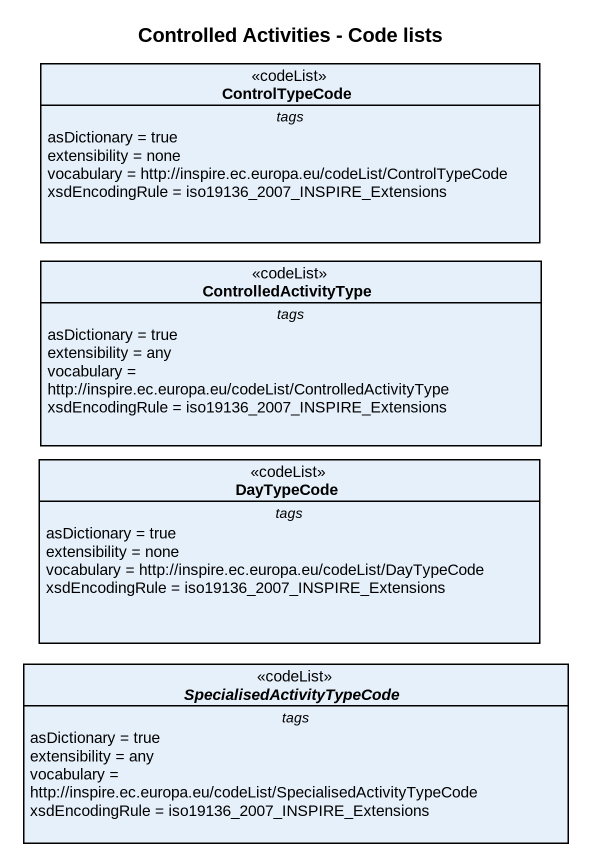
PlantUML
@startuml
title Controlled Activities - Code lists
hide circle
hide empty members
class ControlTypeCode <<codeList>> {
  -- tags --
  asDictionary = true
  extensibility = none
  vocabulary = http://inspire.ec.europa.eu/codeList/ControlTypeCode
  xsdEncodingRule = iso19136_2007_INSPIRE_Extensions
}
class ControlledActivityType <<codeList>> {
  -- tags --
  asDictionary = true
  extensibility = any
  vocabulary = http://inspire.ec.europa.eu/codeList/ControlledActivityType
  xsdEncodingRule = iso19136_2007_INSPIRE_Extensions
}
class DayTypeCode <<codeList>> {
  -- tags --
  asDictionary = true
  extensibility = none
  vocabulary = http://inspire.ec.europa.eu/codeList/DayTypeCode
  xsdEncodingRule = iso19136_2007_INSPIRE_Extensions
}
abstract class SpecialisedActivityTypeCode <<codeList>> {
  -- tags --
  asDictionary = true
  extensibility = any
  vocabulary = http://inspire.ec.europa.eu/codeList/SpecialisedActivityTypeCode
  xsdEncodingRule = iso19136_2007_INSPIRE_Extensions
}
@enduml
